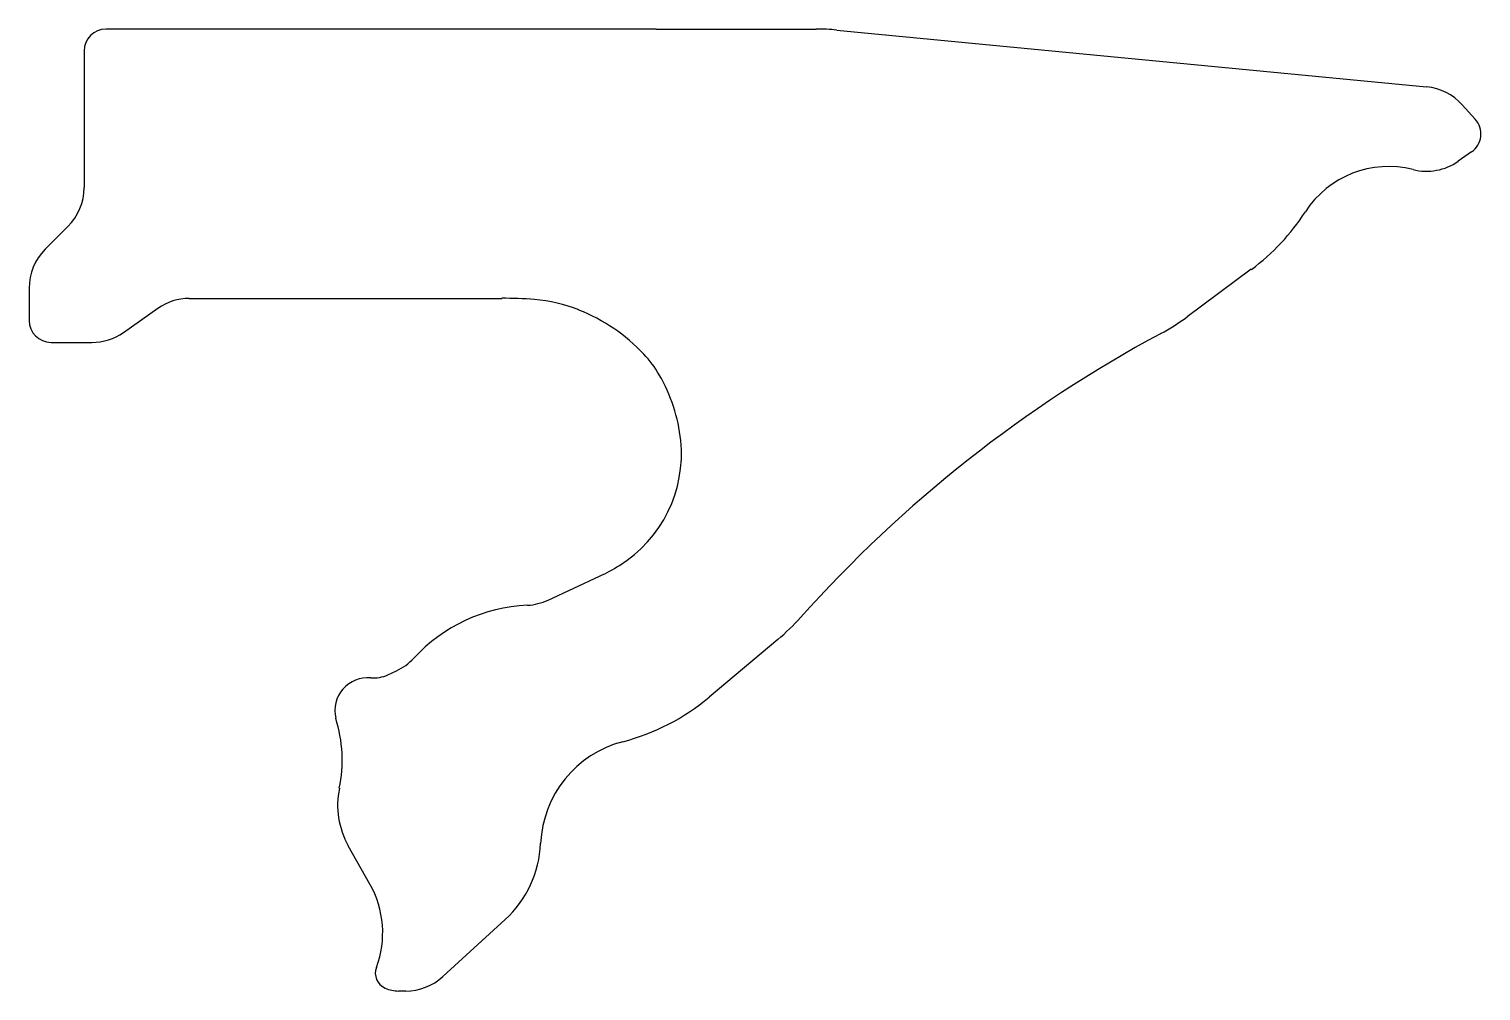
# Model space of a CAD drawing. Extents: x 1095 to 1227, y 2256 to 2343.
import ezdxf

# ---------------------------------------------------------------- set-up
doc = ezdxf.new("R2010")
doc.units = 0
doc.layers.get('0').update_dxf_attribs({"linetype": 'CONTINUOUS'})

msp = doc.modelspace()

# ---------------------------------------------------------------- linework, layer by layer
at = {"color": 0}
for p, q in [((1151.53, 2343.29), (1101.53, 2343.29)), ((1151.53, 2343.29), (1166.08, 2343.29)), ((1167.97, 2343.2), (1221.59, 2338.04)), ((1099.53, 2341.29), (1099.53, 2328.87)), ((1224.83, 2336.41), (1226.01, 2335.09)), ((1225.68, 2332.11), (1224.46, 2331.26)), ((1097.55, 2324.82), (1095.99, 2323.26)), ((1098.06, 2325.33), (1097.55, 2324.82)), ((1205.65, 2321.44), (1199.82, 2317.12)), ((1094.53, 2319.72), (1094.53, 2316.79)), ((1109.1, 2318.79), (1137.5, 2318.79)), ((1103.11, 2315.7), (1106.24, 2317.89)), ((1096.53, 2314.79), (1100.24, 2314.79)), ((1141.71, 2291.34), (1146.4, 2293.53)), ((1162.6, 2287.76), (1156.35, 2282.51)), ((1127.14, 2284.55), (1127.93, 2284.92)), ((1125.52, 2265.52), (1123.55, 2269.01)), ((1137.8, 2262.29), (1132.15, 2257.11)), ((1128.77, 2255.79), (1128.12, 2255.79))]:
    msp.add_line(p, q, dxfattribs=at)
for centre, radius, start, end in [((1101.53, 2341.29), 2, 90, 180), ((1166.08, 2323.54), 19.75, 84.5, 90), ((1221.11, 2333.06), 5, 42, 84.5), ((1224.53, 2333.75), 2, 305, 42), ((1221.59, 2335.36), 5, 255.6745, 305), ((1218.13, 2321.79), 9, 75.6745, 147.1742), ((1094.53, 2328.87), 5, 315, 360), ((1193.76, 2337.51), 20, 306.5, 327.1742), ((1099.53, 2319.72), 5, 135, 180), ((1109.1, 2313.79), 5, 90, 125), ((1137.7, 2285.65), 33.15, 85.1874, 90.3461), ((1139.29, 2304.53), 14.2, 68.4449, 85.1874), ((1096.53, 2316.79), 2, 180, 270), ((1138.47, 2302.45), 16.43, 43.3601, 68.4449), ((1187.93, 2333.2), 20, 298.2671, 306.5), ((1100.24, 2319.79), 5, 270, 305), ((1254.23, 2209.89), 120, 118.2671, 138.2725), ((1142.92, 2306.65), 10.31, 30.2094, 43.3601), ((1138.96, 2304.35), 14.89, 5.8269, 30.2094), ((1141.89, 2304.65), 11.95, 301.8369, 5.8269), ((1139.19, 2309), 17.07, 295, 301.8369), ((1140.53, 2275.9), 15, 92.6684, 137.3316), ((1139.6, 2295.88), 5, 272.6684, 295), ((1149.74, 2303.08), 20, 310, 318.2725), ((1125.82, 2289.45), 5, 295, 317.3316), ((1125.33, 2281.29), 3, 84.7986, 193.4073), ((1125.87, 2287.27), 3, 264.7986, 295), ((1143.49, 2297.83), 20, 284.5445, 310), ((1110.5, 2276.79), 12.5, 348.1705, 17.7191), ((1151.03, 2268.79), 10, 104.5445, 177.5171), ((1130.08, 2272.69), 7.5, 168.1705, 209.4352), ((1131.05, 2269.66), 10, 312.5, 357.5171), ((1117.68, 2261.09), 9, 339.5386, 29.4352), ((1127.51, 2257.42), 1.5, 159.5386, 246.0223), ((1128.12, 2258.79), 3, 246.0223, 270), ((1128.77, 2260.79), 5, 270, 312.5)]:
    msp.add_arc(centre, radius, start, end, dxfattribs=at)

doc.saveas('drawing.dxf')
